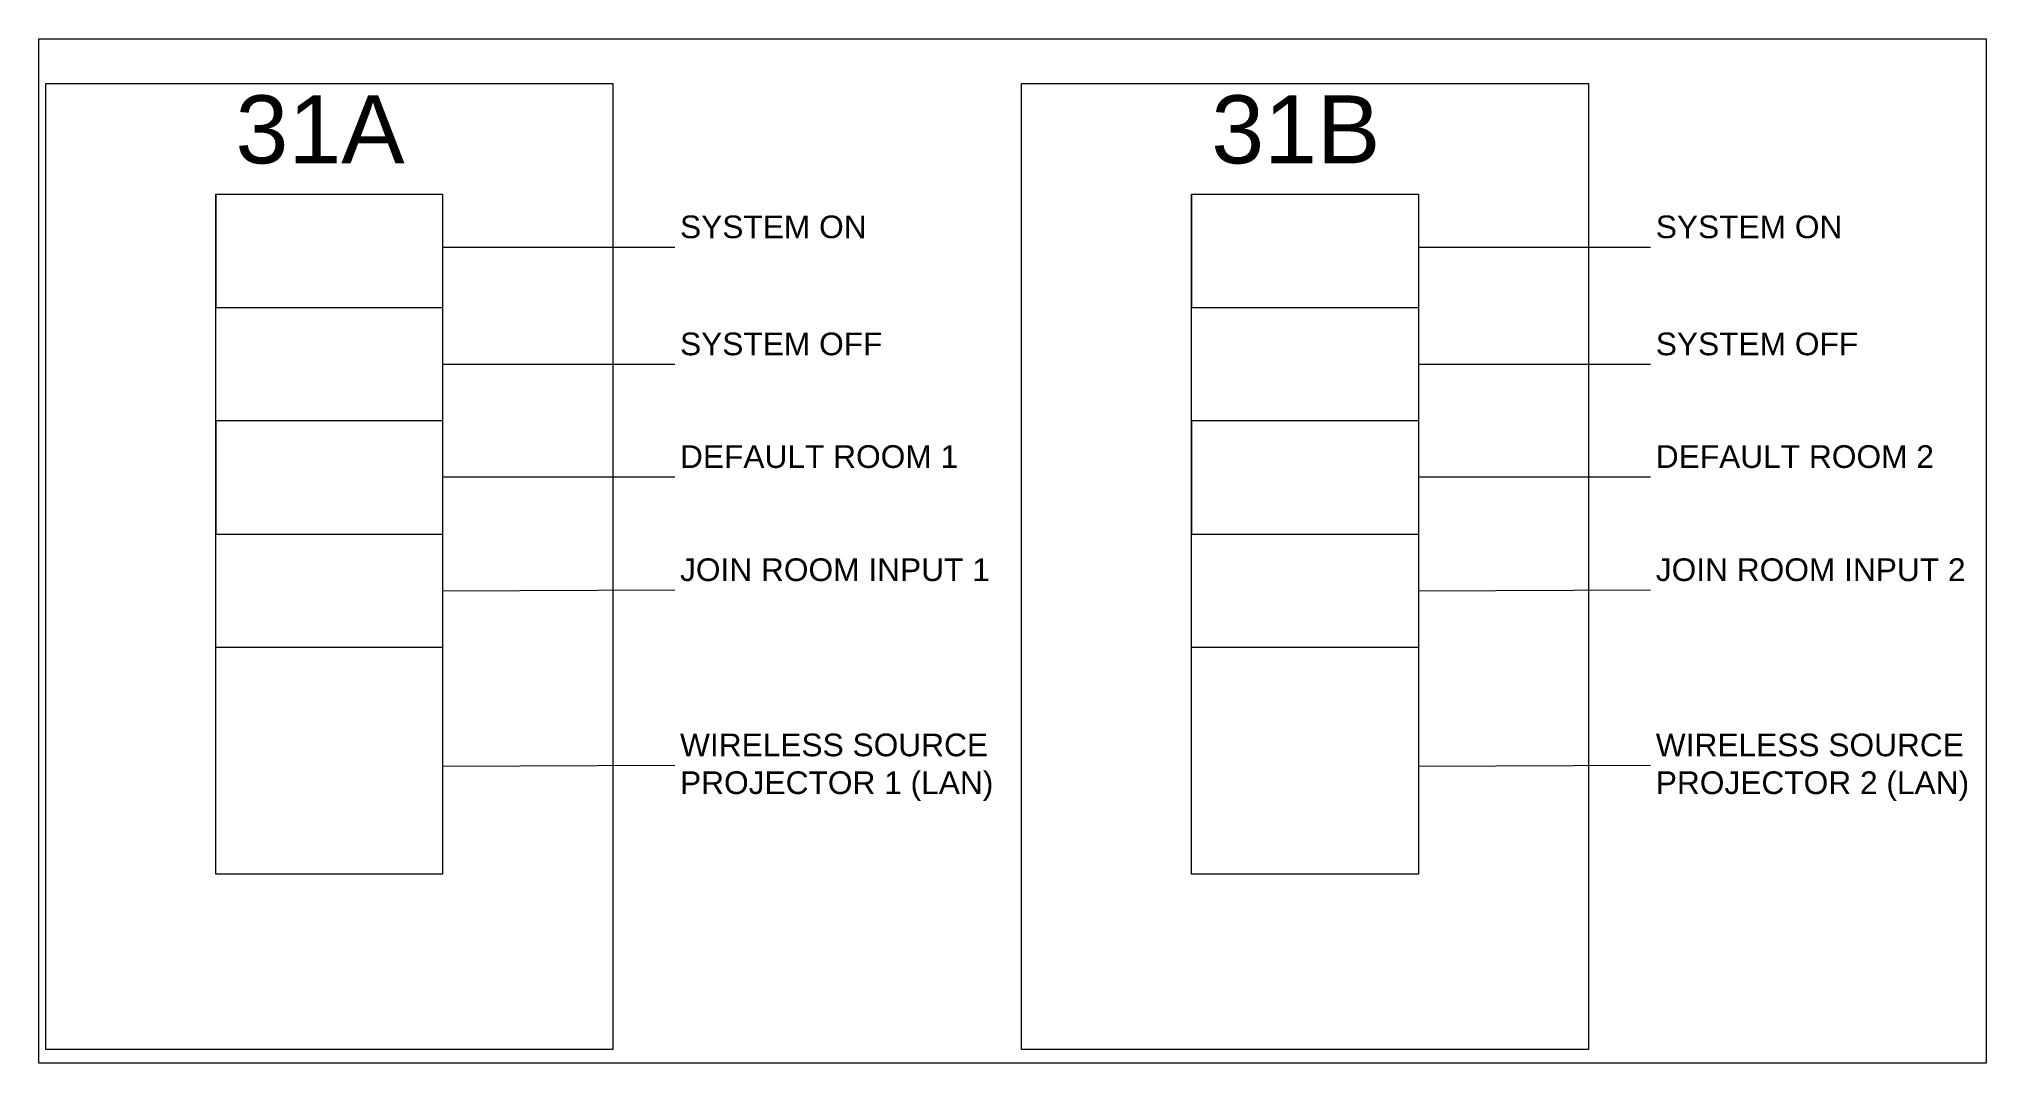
# Model space of a CAD drawing. Header units: inches. Extents: x 2250 to 2422, y 1289 to 1380.
import ezdxf

# ---------------------------------------------------------------- set-up
doc = ezdxf.new("R2010")
doc.units = ezdxf.units.IN
doc.header["$MEASUREMENT"] = 0
doc.styles.get("Standard").update_dxf_attribs({"font": 'arial.ttf'})

msp = doc.modelspace()

# ---------------------------------------------------------------- linework, layer by layer
at = {"linetype": 'Continuous', "lineweight": 15}
for points in [[(2249.89, 1379.6), (2421.59, 1379.6), (2421.59, 1289.24), (2249.89, 1289.24), (2249.89, 1379.6)], [(2250.48, 1375.66), (2300.48, 1375.66), (2300.48, 1290.45), (2250.48, 1290.45), (2250.48, 1375.66)], [(2336.53, 1375.66), (2386.53, 1375.66), (2386.53, 1290.45), (2336.53, 1290.45), (2336.53, 1375.66)], [(2265.48, 1365.91), (2265.48, 1355.91), (2285.48, 1355.91), (2285.48, 1345.91), (2265.48, 1345.91), (2265.48, 1335.91), (2285.48, 1335.91), (2285.48, 1325.91), (2265.48, 1325.91)], [(2285.48, 1305.91), (2285.48, 1305.91), (2265.48, 1305.91), (2265.48, 1305.91), (2265.48, 1305.91), (2265.48, 1305.91), (2265.48, 1365.91), (2285.48, 1365.91), (2285.48, 1305.91)], [(2351.53, 1365.91), (2351.53, 1355.91), (2371.53, 1355.91), (2371.53, 1345.91), (2351.53, 1345.91), (2351.53, 1335.91), (2371.53, 1335.91), (2371.53, 1325.91), (2351.53, 1325.91)], [(2371.53, 1305.91), (2371.53, 1305.91), (2351.53, 1305.91), (2351.53, 1305.91), (2351.53, 1305.91), (2351.53, 1305.91), (2351.53, 1365.91), (2371.53, 1365.91), (2371.53, 1305.91)]]:
    msp.add_lwpolyline(points, dxfattribs=at)
at = {"color": 3, "linetype": 'Continuous', "lineweight": 15}
for points in [[(2285.48, 1361.24), (2305.96, 1361.24)], [(2371.53, 1361.24), (2392.01, 1361.24)], [(2285.48, 1350.91), (2305.96, 1350.91)], [(2371.53, 1350.91), (2392.01, 1350.91)], [(2285.48, 1340.96), (2305.96, 1340.96)], [(2371.53, 1340.96), (2392.01, 1340.96)], [(2285.48, 1330.91), (2305.96, 1330.98)], [(2371.53, 1330.91), (2392.01, 1330.98)], [(2285.48, 1315.44), (2305.96, 1315.52)], [(2371.53, 1315.44), (2392.01, 1315.52)]]:
    msp.add_lwpolyline(points, dxfattribs=at)

# ---------------------------------------------------------------- texts
at = {"linetype": 'Continuous', "lineweight": 15, "attachment_point": 1}
for s, insert, char_height in [('31A', (2267.22, 1374.62), 6), ('31B', (2353.27, 1374.62), 6), ('SYSTEM ON', (2306.42, 1364.02), 2), ('SYSTEM ON', (2392.47, 1364.02), 2), ('SYSTEM OFF', (2306.42, 1353.69), 2), ('SYSTEM OFF', (2392.47, 1353.69), 2), ('DEFAULT ROOM 1', (2306.42, 1343.75), 2), ('DEFAULT ROOM 2', (2392.47, 1343.75), 2), ('JOIN ROOM INPUT 1', (2306.42, 1333.77), 2), ('JOIN ROOM INPUT 2', (2392.47, 1333.77), 2), ('WIRELESS SOURCE PROJECTOR 1 (LAN)', (2306.42, 1318.31), 2), ('WIRELESS SOURCE PROJECTOR 2 (LAN)', (2392.47, 1318.31), 2)]:
    msp.add_mtext_dynamic_manual_height_columns(s, width=37.5431, gutter_width=1, heights=[0], dxfattribs=dict(at, insert=insert, char_height=char_height))

doc.saveas('drawing.dxf')
